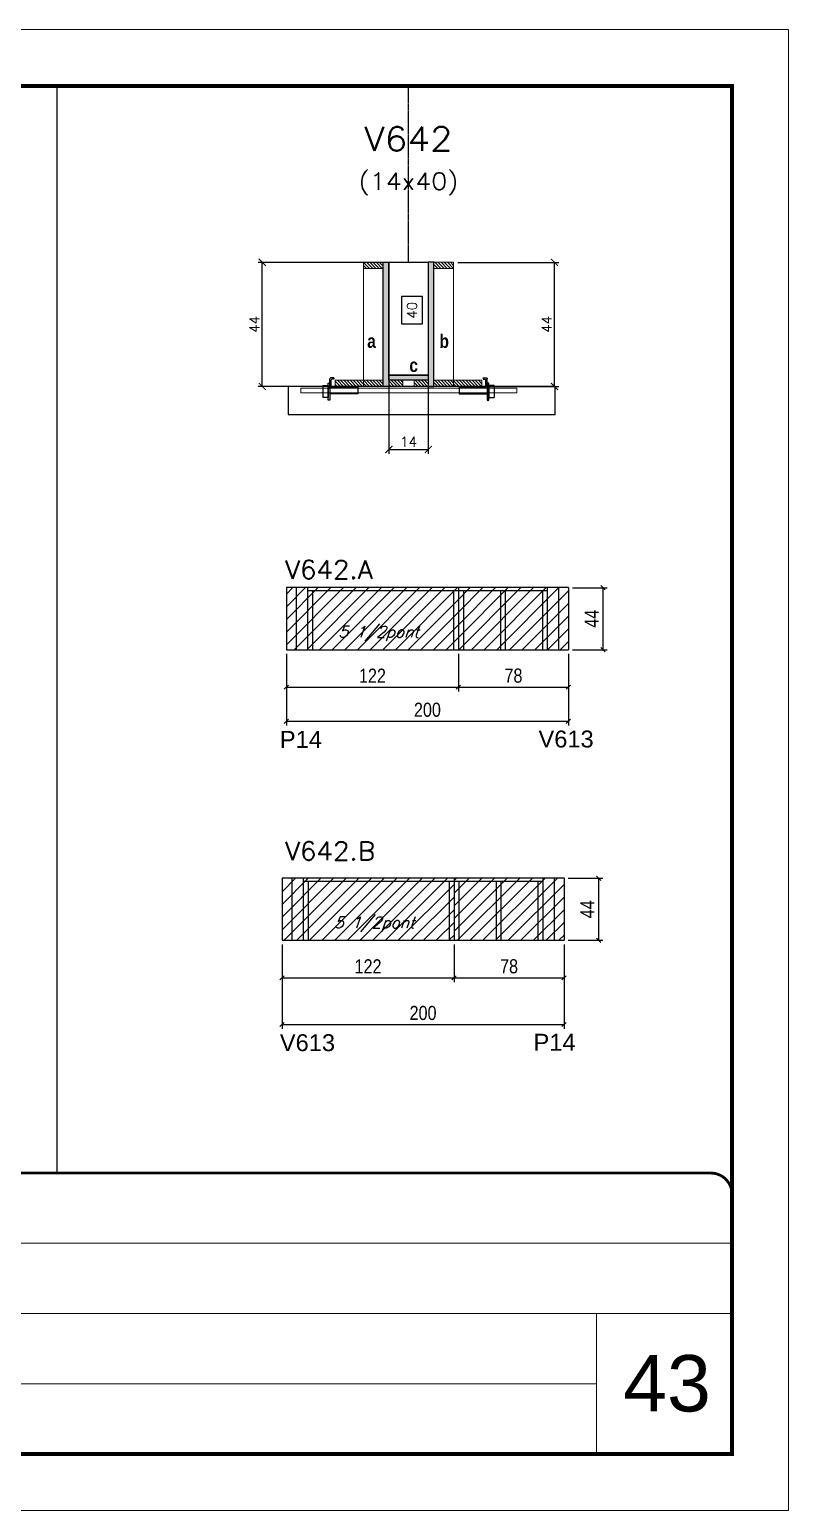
# Model space of a CAD drawing. Extents: x -20960 to -5926, y -2106 to 21915.
# Drawn here: x -8090 to -7552, y 9380 to 10430 of the extents above; entities that cross this region are included whole.
import ezdxf
from ezdxf.enums import TextEntityAlignment as Align

# ---------------------------------------------------------------- set-up
doc = ezdxf.new("R2010")
doc.units = 0
for name, pattern in [('CONTINUO', [0]), ('DASHED', [0.75, 0.5, -0.25]), ('HIDDEN', [0.375, 0.25, -0.125])]:
    doc.linetypes.add(name, pattern=pattern)
for name, color, linetype in [('5', 5, 'Continuous'), ('barrote', 251, 'Continuous'), ('COTA', 241, 'Continuous'), ('Cota Seção (2x)', 4, 'Continuous'), ('detalhes', 4, 'Continuous'), ('Painéis', 200, 'Continuous'), ('presilha', 1, 'Continuous'), ('Reaproveitamento', 251, 'Continuous'), ('SARR_2.2x7', 40, 'Continuous'), ('SARR_3.5x7', 81, 'Continuous'), ('texto', 7, 'Continuous'), ('Texto de Titulo', 7, 'Continuous'), ('Texto Qtd Sarr', 242, 'Continuous')]:
    doc.layers.add(name, color=color, linetype=linetype)
for name, color, linetype, lineweight in [('CARIMBO', 255, 'Continuous', 9), ('CONCRETO', 251, 'Continuous', 25), ('Folhas', 255, 'Continuous', 9), ('Hachura', 251, 'Continuous', 9), ('Madeira', 126, 'Continuous', 18), ('SARRAFO DE PRESSAO', 251, 'DASHED', 9), ('SCO-___-LAJ', 2, 'Continuous', 0), ('Texto Seção', 7, 'Continuous', 15)]:
    doc.layers.add(name, color=color, linetype=linetype, lineweight=lineweight)
doc.styles.add('ARIAL', font='arial.ttf')
doc.styles.add('COTA TECNICA', font='techl___.ttf', dxfattribs={"height": 10})
doc.styles.add('REGUA-120', font='ROMANS.shx', dxfattribs={"height": 15})
doc.styles.add('Romans', font='romans.shx')
doc.styles.get("Standard").update_dxf_attribs({"font": 'arial.ttf'})
doc.styles.add('TECNICA', font='techb___.ttf', dxfattribs={"height": 10})
doc.dimstyles.new('Cota Seção (2x)', dxfattribs={"dimtxt": 7, "dimasz": 5, "dimexe": 3, "dimexo": 3, "dimgap": 2, "dimtad": 3, "dimdec": 1, "dimlfac": 0.5, "dimzin": 12, "dimdsep": 46, "dimtxsty": 'Romans', "dimblk": 'ARCHTICK', "dimcen": 0, "dimclrd": 4, "dimclre": 4, "dimclrt": 1, "dimadec": 1, "dimazin": 3, "dimtfac": 1, "dimtdec": 1, "dimtmove": 0, "dimatfit": 3, "dimldrblk": 'OBLIQUE', "dimfxl": 1, "dimtolj": 1, "dimtzin": 12, "dimarcsym": 0})
doc.dimstyles.new('Cota Seção interna', dxfattribs={"dimtxt": 7, "dimasz": 6, "dimexe": 0.18, "dimexo": 2, "dimgap": -4, "dimtad": 3, "dimdec": 1, "dimlfac": 0.5, "dimzin": 12, "dimdsep": 46, "dimtxsty": 'Romans', "dimblk": 'ARCHTICK', "dimcen": 0.09, "dimse1": 1, "dimse2": 1, "dimsd1": 1, "dimsd2": 1, "dimclrd": 180, "dimclre": 5, "dimclrt": 1, "dimadec": 0, "dimazin": 3, "dimtfac": 1, "dimtdec": 1, "dimtofl": 0, "dimtmove": 0, "dimatfit": 3, "dimldrblk": 'ARCHTICK', "dimfxl": 1, "dimtolj": 1, "dimtzin": 0, "dimarcsym": 0})
doc.dimstyles.new('PAINEL', dxfattribs={"dimtxt": 10, "dimasz": 3, "dimexe": 3, "dimexo": 3, "dimgap": 3, "dimtad": 1, "dimdec": 1, "dimzin": 12, "dimdsep": 46, "dimtxsty": 'COTA TECNICA', "dimblk1": 'OBLIQUE', "dimblk2": 'OBLIQUE', "dimsah": 1, "dimcen": 0.9, "dimclrd": 4, "dimclre": 4, "dimclrt": 240, "dimadec": 1, "dimazin": 3, "dimtfac": 1, "dimtdec": 1, "dimtmove": 0, "dimatfit": 3, "dimfxl": 1, "dimtolj": 1, "dimtzin": 12, "dimarcsym": 0})
pattern_1 = [(315, (15111.2058, 1946.9961), (1.12253202, 1.12253202), [])]
pattern_2 = [(315, (15121.2058, 1946.9961), (1.12253202, 1.12253202), [])]
pattern_3 = [(45, (-145657.0137, -18313.261), (-4.49012806, 4.49012806), [])]

# ---------------------------------------------------------------- blocks, each defined once
blk = doc.blocks.new('9999999999')
at = {"color": 30, "linetype": 'CONTINUO'}
for p, q in [((98564.6, 34379.6), (99584, 34379.6)), ((98564.6, 34329.8), (99488, 34329.8)), ((99584, 34329.8), (99488, 34329.8)), ((99488, 34329.8), (99488, 34230.2)), ((98564.6, 34280), (99488, 34280))]:
    blk.add_line(p, q, dxfattribs=at)
at = {"color": 30, "linetype": 'CONTINUO', "const_width": 2}
blk.add_lwpolyline([(99584, 34230.2), (99584, 34414.4, 0.414214), (99569, 34429.4), (98229, 34429.4, 0.414214), (98214, 34414.4), (98214, 34245.2, 0.414214), (98229, 34230.2), (99584, 34230.2)], format="xyb", dxfattribs=at)
at = {"layer": 'Folhas'}
blk.add_lwpolyline([(98139, 34190.2), (99624, 34190.2), (99624, 35240.2), (98139, 35240.2)], close=True, dxfattribs=at)
at = {"layer": 'Folhas', "color": 30, "const_width": 3}
blk.add_lwpolyline([(98214, 34230.2), (99584, 34230.2), (99584, 35200.2), (98214, 35200.2)], close=True, dxfattribs=at)
blk = doc.blocks.new('_ArchTick')
at = {"color": 0, "linetype": 'ByBlock', "const_width": 0.15}
blk.add_lwpolyline([(-0.5, -0.5), (0.5, 0.5)], dxfattribs=at)
blk = doc.blocks.new('*D1487')
at = {"layer": 'COTA', "color": 4, "lineweight": -2, "transparency": 16777216}
for p, q in [((-7838.4, 10264.6), (-7928.1, 10264.6)), ((-7925.1, 10176.6), (-7925.1, 10264.6)), ((-7876.4, 10176.6), (-7928.1, 10176.6))]:
    blk.add_line(p, q, dxfattribs=at)
at = {"layer": 'Defpoints', "color": 0, "transparency": 16777216}
for p in [(-7925.1, 10264.6), (-7835.4, 10264.6), (-7873.4, 10176.6)]:
    blk.add_point(p, dxfattribs=at)
at = {"layer": 'COTA', "color": 4, "lineweight": -2, "transparency": 16777216, "xscale": 5, "yscale": 5, "zscale": 5}
for p, rotation in [((-7925.1, 10264.6), 90), ((-7925.1, 10176.6), 270)]:
    blk.add_blockref('_ArchTick', p, dxfattribs=dict(at, rotation=rotation))
at = {"layer": 'COTA', "color": 1, "transparency": 16777216, "insert": (-7930.6, 10220.6), "char_height": 7, "attachment_point": 5, "rotation": 90, "style": 'Romans'}
blk.add_mtext('\\A1;44', dxfattribs=at)
blk = doc.blocks.new('_Oblique')
at = {"color": 0, "linetype": 'ByBlock', "lineweight": -2}
blk.add_line((-0.5, -0.5), (0.5, 0.5), dxfattribs=at)
blk = doc.blocks.new('*D1488')
at = {"layer": 'COTA', "color": 4, "lineweight": -2, "transparency": 16777216}
for p, q in [((-7786.4, 10264.6), (-7714.9, 10264.6)), ((-7717.9, 10176.6), (-7717.9, 10264.6)), ((-7766.4, 10176.6), (-7714.9, 10176.6))]:
    blk.add_line(p, q, dxfattribs=at)
at = {"layer": 'Defpoints', "color": 0, "transparency": 16777216}
for p in [(-7789.4, 10264.6), (-7717.9, 10264.6), (-7769.4, 10176.6)]:
    blk.add_point(p, dxfattribs=at)
at = {"layer": 'COTA', "color": 4, "lineweight": -2, "transparency": 16777216, "xscale": 5, "yscale": 5, "zscale": 5}
for p, rotation in [((-7717.9, 10264.6), 90), ((-7717.9, 10176.6), 270)]:
    blk.add_blockref('_ArchTick', p, dxfattribs=dict(at, rotation=rotation))
at = {"layer": 'COTA', "color": 1, "transparency": 16777216, "insert": (-7723.4, 10220.6), "char_height": 7, "attachment_point": 5, "rotation": 90, "style": 'Romans'}
blk.add_mtext('\\A1;44', dxfattribs=at)
blk = doc.blocks.new('*D1489')
at = {"layer": 'Cota Seção (2x)', "color": 180, "lineweight": -2, "transparency": 16777216}
for p, q in [((-7811.4, 10240.3), (-7826.4, 10240.3)), ((-7826.4, 10240.3), (-7826.4, 10221)), ((-7811.4, 10221), (-7811.4, 10240.3)), ((-7826.4, 10221), (-7811.4, 10221))]:
    blk.add_line(p, q, dxfattribs=at)
at = {"layer": 'Defpoints', "color": 0, "transparency": 16777216}
for p in [(-7807.4, 10264.6), (-7807.4, 10264.6), (-7807.4, 10184.6)]:
    blk.add_point(p, dxfattribs=at)
at = {"layer": 'Cota Seção (2x)', "color": 1, "transparency": 16777216, "insert": (-7818.9, 10230.6), "char_height": 7, "attachment_point": 5, "rotation": 90, "style": 'Romans'}
blk.add_mtext('\\A1;40', dxfattribs=at)
blk = doc.blocks.new('titulo1')
at = {"layer": 'Defpoints', "color": 252, "linetype": 'HIDDEN', "ltscale": 2}
blk.add_line((0, 0), (0, 125), dxfattribs=at)
at = {"layer": 'Defpoints', "style": 'Romans', "oblique": 15}
blk.add_attdef('FOLHA', text='', height=10, dxfattribs=at).set_placement((0, 15.6), align=Align.MIDDLE_CENTER)
at = {"layer": 'Texto Qtd Sarr', "color": 3, "style": 'Romans', "oblique": 15}
for tag, height, p in [('TITULO', 17, (0, 71.4)), ('SEÇÃO', 12, (0, 41.5))]:
    blk.add_attdef(tag, text='', height=height, dxfattribs=at).set_placement(p, align=Align.MIDDLE_CENTER)
blk = doc.blocks.new('PRESILHA METÁLICA 1')
at = {"layer": 'presilha'}
for p, q in [((7.5, 10.6), (7.5, 19.9)), ((12, 21), (8.6, 21)), ((9, 11.6), (9, 18.9)), ((12, 19.5), (9.6, 19.5)), ((12, 21), (12, 19.5)), ((0, 13), (6, 13)), ((0, 13), (0, 0)), ((6, 0), (0, 0)), ((6, 15.5), (7.5, 15.5)), ((6, -2.5), (6, 15.5)), ((6, 13), (6, 0)), ((7.5, 15.5), (7.5, -2.5)), ((37.5, 4.1), (7.5, 4.1)), ((37.5, 11), (9.6, 11)), ((37.5, 11), (37.5, 4.1)), ((7.5, -2.5), (6, -2.5))]:
    blk.add_line(p, q, dxfattribs=at)
for centre, radius, start, end in [((8.6, 19.9), 1.14, 90, 180), ((9.6, 18.9), 0.57, 90, 180), ((9.6, 11.6), 0.57, 180, 270)]:
    blk.add_arc(centre, radius, start, end, dxfattribs=at)
blk = doc.blocks.new('*D1490')
at = {"layer": 'COTA', "color": 4, "lineweight": -2, "transparency": 16777216}
for p, q in [((-7835.4, 10178), (-7835.4, 10128.9)), ((-7807.4, 10178), (-7807.4, 10128.9)), ((-7835.4, 10131.9), (-7807.4, 10131.9))]:
    blk.add_line(p, q, dxfattribs=at)
at = {"layer": 'Defpoints', "color": 0, "transparency": 16777216}
for p in [(-7835.4, 10181), (-7807.4, 10181), (-7807.4, 10131.9)]:
    blk.add_point(p, dxfattribs=at)
at = {"layer": 'COTA', "color": 4, "lineweight": -2, "transparency": 16777216, "xscale": 5, "yscale": 5, "zscale": 5, "rotation": 180}
blk.add_blockref('_ArchTick', (-7835.4, 10131.9), dxfattribs=at)
at = {"layer": 'COTA', "color": 4, "lineweight": -2, "transparency": 16777216, "xscale": 5, "yscale": 5, "zscale": 5}
blk.add_blockref('_ArchTick', (-7807.4, 10131.9), dxfattribs=at)
at = {"layer": 'COTA', "color": 1, "transparency": 16777216, "insert": (-7821.4, 10137.4), "char_height": 7, "attachment_point": 5, "style": 'Romans'}
blk.add_mtext('\\A1;14', dxfattribs=at)
blk = doc.blocks.new('*D1491')
at = {"layer": 'COTA', "color": 4, "linetype": 'ByBlock', "lineweight": -2, "transparency": 16777216}
for p, q in [((-7911.1, 9780.9), (-7911.1, 9721.2)), ((-7711.1, 9780.9), (-7711.1, 9721.2)), ((-7911.1, 9724.2), (-7711.1, 9724.2))]:
    blk.add_line(p, q, dxfattribs=at)
at = {"layer": 'Defpoints', "color": 0, "linetype": 'ByBlock', "transparency": 16777216}
for p in [(-7911.1, 9783.9), (-7711.1, 9783.9), (-7711.1, 9724.2)]:
    blk.add_point(p, dxfattribs=at)
at = {"layer": 'COTA', "color": 4, "linetype": 'ByBlock', "lineweight": -2, "transparency": 16777216, "xscale": 3, "yscale": 3, "zscale": 3, "rotation": 180}
blk.add_blockref('_Oblique', (-7911.1, 9724.2), dxfattribs=at)
at = {"layer": 'COTA', "color": 4, "linetype": 'ByBlock', "lineweight": -2, "transparency": 16777216, "xscale": 3, "yscale": 3, "zscale": 3}
blk.add_blockref('_Oblique', (-7711.1, 9724.2), dxfattribs=at)
at = {"layer": 'COTA', "color": 240, "linetype": 'ByBlock', "transparency": 16777216, "insert": (-7811.1, 9732.3), "char_height": 10, "attachment_point": 5, "style": 'COTA TECNICA'}
blk.add_mtext('\\A1;200', dxfattribs=at)
blk = doc.blocks.new('*D1492')
at = {"layer": 'COTA', "color": 4, "linetype": 'ByBlock', "lineweight": -2, "transparency": 16777216}
for p, q in [((-7708.1, 9827.9), (-7683.6, 9827.9)), ((-7686.6, 9827.9), (-7686.6, 9783.9)), ((-7708.1, 9783.9), (-7683.6, 9783.9))]:
    blk.add_line(p, q, dxfattribs=at)
at = {"layer": 'Defpoints', "color": 0, "linetype": 'ByBlock', "transparency": 16777216}
for p in [(-7711.1, 9827.9), (-7711.1, 9783.9), (-7686.6, 9783.9)]:
    blk.add_point(p, dxfattribs=at)
at = {"layer": 'COTA', "color": 4, "linetype": 'ByBlock', "lineweight": -2, "transparency": 16777216, "xscale": 3, "yscale": 3, "zscale": 3}
for p, rotation in [((-7686.6, 9827.9), 90), ((-7686.6, 9783.9), 270)]:
    blk.add_blockref('_Oblique', p, dxfattribs=dict(at, rotation=rotation))
at = {"layer": 'COTA', "color": 240, "linetype": 'ByBlock', "transparency": 16777216, "insert": (-7694.6, 9805.9), "char_height": 10, "attachment_point": 5, "rotation": 90, "style": 'COTA TECNICA'}
blk.add_mtext('\\A1;44', dxfattribs=at)
blk = doc.blocks.new('*D1505')
at = {"layer": 'COTA', "color": 4, "linetype": 'ByBlock', "lineweight": -2, "transparency": 16777216}
for p, q in [((-7911.1, 9780.9), (-7911.1, 9754.3)), ((-7789.1, 9780.9), (-7789.1, 9754.3)), ((-7911.1, 9757.3), (-7789.1, 9757.3))]:
    blk.add_line(p, q, dxfattribs=at)
at = {"layer": 'Defpoints', "color": 0, "linetype": 'ByBlock', "transparency": 16777216}
for p in [(-7911.1, 9783.9), (-7789.1, 9783.9), (-7789.1, 9757.3)]:
    blk.add_point(p, dxfattribs=at)
at = {"layer": 'COTA', "color": 4, "linetype": 'ByBlock', "lineweight": -2, "transparency": 16777216, "xscale": 3, "yscale": 3, "zscale": 3, "rotation": 180}
blk.add_blockref('_Oblique', (-7911.1, 9757.3), dxfattribs=at)
at = {"layer": 'COTA', "color": 4, "linetype": 'ByBlock', "lineweight": -2, "transparency": 16777216, "xscale": 3, "yscale": 3, "zscale": 3}
blk.add_blockref('_Oblique', (-7789.1, 9757.3), dxfattribs=at)
at = {"layer": 'COTA', "color": 240, "linetype": 'ByBlock', "transparency": 16777216, "insert": (-7850.1, 9765.4), "char_height": 10, "attachment_point": 5, "style": 'COTA TECNICA'}
blk.add_mtext('\\A1;122', dxfattribs=at)
blk = doc.blocks.new('*D1506')
at = {"layer": 'COTA', "color": 4, "linetype": 'ByBlock', "lineweight": -2, "transparency": 16777216}
for p, q in [((-7789.1, 9780.9), (-7789.1, 9754.3)), ((-7711.1, 9780.9), (-7711.1, 9754.3)), ((-7789.1, 9757.3), (-7711.1, 9757.3))]:
    blk.add_line(p, q, dxfattribs=at)
at = {"layer": 'Defpoints', "color": 0, "linetype": 'ByBlock', "transparency": 16777216}
for p in [(-7789.1, 9783.9), (-7711.1, 9783.9), (-7711.1, 9757.3)]:
    blk.add_point(p, dxfattribs=at)
at = {"layer": 'COTA', "color": 4, "linetype": 'ByBlock', "lineweight": -2, "transparency": 16777216, "xscale": 3, "yscale": 3, "zscale": 3, "rotation": 180}
blk.add_blockref('_Oblique', (-7789.1, 9757.3), dxfattribs=at)
at = {"layer": 'COTA', "color": 4, "linetype": 'ByBlock', "lineweight": -2, "transparency": 16777216, "xscale": 3, "yscale": 3, "zscale": 3}
blk.add_blockref('_Oblique', (-7711.1, 9757.3), dxfattribs=at)
at = {"layer": 'COTA', "color": 240, "linetype": 'ByBlock', "transparency": 16777216, "insert": (-7750.1, 9765.4), "char_height": 10, "attachment_point": 5, "style": 'COTA TECNICA'}
blk.add_mtext('\\A1;78', dxfattribs=at)
blk = doc.blocks.new('*D1479')
at = {"layer": 'COTA', "color": 4, "linetype": 'ByBlock', "lineweight": -2, "transparency": 16777216}
for p, q in [((-7908, 9986.9), (-7908, 9936.2)), ((-7708, 9986.9), (-7708, 9936.2)), ((-7908, 9939.2), (-7708, 9939.2))]:
    blk.add_line(p, q, dxfattribs=at)
at = {"layer": 'Defpoints', "color": 0, "linetype": 'ByBlock', "transparency": 16777216}
for p in [(-7908, 9989.9), (-7708, 9989.9), (-7708, 9939.2)]:
    blk.add_point(p, dxfattribs=at)
at = {"layer": 'COTA', "color": 4, "linetype": 'ByBlock', "lineweight": -2, "transparency": 16777216, "xscale": 3, "yscale": 3, "zscale": 3, "rotation": 180}
blk.add_blockref('_Oblique', (-7908, 9939.2), dxfattribs=at)
at = {"layer": 'COTA', "color": 4, "linetype": 'ByBlock', "lineweight": -2, "transparency": 16777216, "xscale": 3, "yscale": 3, "zscale": 3}
blk.add_blockref('_Oblique', (-7708, 9939.2), dxfattribs=at)
at = {"layer": 'COTA', "color": 240, "linetype": 'ByBlock', "transparency": 16777216, "insert": (-7808, 9947.3), "char_height": 10, "attachment_point": 5, "style": 'COTA TECNICA'}
blk.add_mtext('\\A1;200', dxfattribs=at)
blk = doc.blocks.new('*D1480')
at = {"layer": 'COTA', "color": 4, "linetype": 'ByBlock', "lineweight": -2, "transparency": 16777216}
for p, q in [((-7705, 10033.9), (-7680.5, 10033.9)), ((-7683.5, 10033.9), (-7683.5, 9989.9)), ((-7705, 9989.9), (-7680.5, 9989.9))]:
    blk.add_line(p, q, dxfattribs=at)
at = {"layer": 'Defpoints', "color": 0, "linetype": 'ByBlock', "transparency": 16777216}
for p in [(-7708, 10033.9), (-7708, 9989.9), (-7683.5, 9989.9)]:
    blk.add_point(p, dxfattribs=at)
at = {"layer": 'COTA', "color": 4, "linetype": 'ByBlock', "lineweight": -2, "transparency": 16777216, "xscale": 3, "yscale": 3, "zscale": 3}
for p, rotation in [((-7683.5, 10033.9), 90), ((-7683.5, 9989.9), 270)]:
    blk.add_blockref('_Oblique', p, dxfattribs=dict(at, rotation=rotation))
at = {"layer": 'COTA', "color": 240, "linetype": 'ByBlock', "transparency": 16777216, "insert": (-7691.5, 10011.9), "char_height": 10, "attachment_point": 5, "rotation": 90, "style": 'COTA TECNICA'}
blk.add_mtext('\\A1;44', dxfattribs=at)
blk = doc.blocks.new('*D1481')
at = {"layer": 'COTA', "color": 4, "linetype": 'ByBlock', "lineweight": -2, "transparency": 16777216}
for p, q in [((-7908, 9986.9), (-7908, 9960.4)), ((-7786, 9986.9), (-7786, 9960.4)), ((-7908, 9963.4), (-7786, 9963.4))]:
    blk.add_line(p, q, dxfattribs=at)
at = {"layer": 'Defpoints', "color": 0, "linetype": 'ByBlock', "transparency": 16777216}
for p in [(-7908, 9989.9), (-7786, 9989.9), (-7786, 9963.4)]:
    blk.add_point(p, dxfattribs=at)
at = {"layer": 'COTA', "color": 4, "linetype": 'ByBlock', "lineweight": -2, "transparency": 16777216, "xscale": 3, "yscale": 3, "zscale": 3, "rotation": 180}
blk.add_blockref('_Oblique', (-7908, 9963.4), dxfattribs=at)
at = {"layer": 'COTA', "color": 4, "linetype": 'ByBlock', "lineweight": -2, "transparency": 16777216, "xscale": 3, "yscale": 3, "zscale": 3}
blk.add_blockref('_Oblique', (-7786, 9963.4), dxfattribs=at)
at = {"layer": 'COTA', "color": 240, "linetype": 'ByBlock', "transparency": 16777216, "insert": (-7847, 9971.5), "char_height": 10, "attachment_point": 5, "style": 'COTA TECNICA'}
blk.add_mtext('\\A1;122', dxfattribs=at)
blk = doc.blocks.new('*D1482')
at = {"layer": 'COTA', "color": 4, "linetype": 'ByBlock', "lineweight": -2, "transparency": 16777216}
for p, q in [((-7786, 9986.9), (-7786, 9960.4)), ((-7708, 9986.9), (-7708, 9960.4)), ((-7786, 9963.4), (-7708, 9963.4))]:
    blk.add_line(p, q, dxfattribs=at)
at = {"layer": 'Defpoints', "color": 0, "linetype": 'ByBlock', "transparency": 16777216}
for p in [(-7786, 9989.9), (-7708, 9989.9), (-7708, 9963.4)]:
    blk.add_point(p, dxfattribs=at)
at = {"layer": 'COTA', "color": 4, "linetype": 'ByBlock', "lineweight": -2, "transparency": 16777216, "xscale": 3, "yscale": 3, "zscale": 3, "rotation": 180}
blk.add_blockref('_Oblique', (-7786, 9963.4), dxfattribs=at)
at = {"layer": 'COTA', "color": 4, "linetype": 'ByBlock', "lineweight": -2, "transparency": 16777216, "xscale": 3, "yscale": 3, "zscale": 3}
blk.add_blockref('_Oblique', (-7708, 9963.4), dxfattribs=at)
at = {"layer": 'COTA', "color": 240, "linetype": 'ByBlock', "transparency": 16777216, "insert": (-7747, 9971.5), "char_height": 10, "attachment_point": 5, "style": 'COTA TECNICA'}
blk.add_mtext('\\A1;78', dxfattribs=at)

msp = doc.modelspace()

# ---------------------------------------------------------------- hatches: boundary and pattern name
at = {"layer": 'Hachura'}
h = msp.add_hatch(dxfattribs=at)
h.set_pattern_fill('ANSI31', color=256, scale=0.5, angle=270, style=0)
h.set_pattern_definition([(315, (15121.2058, 1956.9961), (1.12253202, 1.12253202), [])])
h.paths.add_polyline_path([(-7839.41, 10260.24), (-7839.41, 10264.64), (-7853.41, 10264.64), (-7853.41, 10260.24)])
h = msp.add_hatch(color=256, dxfattribs=at)
h.dxf.hatch_style = 1
h.paths.add_polyline_path([(-7839.41, 10264.64), (-7835.41, 10264.64), (-7835.41, 10176.64), (-7839.41, 10176.64)])
h = msp.add_hatch(color=256, dxfattribs=at)
h.dxf.hatch_style = 1
h.paths.add_polyline_path([(-7803.42, 10264.64), (-7807.42, 10264.64), (-7807.41, 10176.64), (-7803.41, 10176.64)])
h = msp.add_hatch(dxfattribs=at)
h.set_pattern_fill('ANSI31', color=256, scale=0.5, angle=270, style=0)
h.set_pattern_definition([(315, (15111.2154, 1956.9961), (1.12253202, 1.12253202), [])])
h.paths.add_polyline_path([(-7803.42, 10260.24), (-7803.42, 10264.64), (-7789.42, 10264.64), (-7789.42, 10260.24)])
h = msp.add_hatch(dxfattribs=at)
h.set_pattern_fill('ANSI31', color=256, scale=0.5, angle=270, style=0)
h.set_pattern_definition(pattern_2)
h.paths.add_polyline_path([(-7873.41, 10176.64), (-7873.41, 10181.04), (-7853.41, 10181.04), (-7853.41, 10176.64)])
h = msp.add_hatch(dxfattribs=at)
h.set_pattern_fill('ANSI31', color=256, scale=0.5, angle=270, style=0)
h.set_pattern_definition([(315, (15121.2058, 1873.3961), (1.12253202, 1.12253202), [])])
h.paths.add_polyline_path([(-7839.41, 10176.64), (-7839.41, 10181.04), (-7853.41, 10181.04), (-7853.41, 10176.64)])
h = msp.add_hatch(color=256, dxfattribs=at)
h.dxf.hatch_style = 1
h.paths.add_polyline_path([(-7835.41, 10181.04), (-7835.41, 10184.64), (-7807.41, 10184.64), (-7807.41, 10181.04)])
h = msp.add_hatch(dxfattribs=at)
h.set_pattern_fill('ANSI31', color=256, scale=0.5, angle=270, style=0)
h.set_pattern_definition(pattern_2)
h.paths.add_polyline_path([(-7835.41, 10176.64), (-7835.41, 10181.04), (-7825.41, 10181.04), (-7825.41, 10176.64)])
h = msp.add_hatch(dxfattribs=at)
h.set_pattern_fill('ANSI31', color=256, scale=0.5, angle=270, style=0)
h.set_pattern_definition(pattern_1)
h.paths.add_polyline_path([(-7807.41, 10176.64), (-7807.41, 10181.04), (-7817.41, 10181.04), (-7817.41, 10176.64)])
h = msp.add_hatch(dxfattribs=at)
h.set_pattern_fill('ANSI31', color=256, scale=0.5, angle=270, style=0)
h.set_pattern_definition([(315, (15111.2058, 1873.3961), (1.12253202, 1.12253202), [])])
h.paths.add_polyline_path([(-7803.41, 10176.64), (-7803.41, 10181.04), (-7789.41, 10181.04), (-7789.41, 10176.64)])
h = msp.add_hatch(dxfattribs=at)
h.set_pattern_fill('ANSI31', color=256, scale=0.5, angle=270, style=0)
h.set_pattern_definition(pattern_1)
h.paths.add_polyline_path([(-7769.41, 10176.64), (-7769.41, 10181.04), (-7789.41, 10181.04), (-7789.41, 10176.64)])
at = {"layer": 'Reaproveitamento', "linetype": 'ByBlock'}
h = msp.add_hatch(dxfattribs=at)
h.set_pattern_fill('ANSI31', color=256, scale=2)
h.set_pattern_definition(pattern_3)
h.paths.add_polyline_path([(-7908, 10033.94), (-7908, 9989.94), (-7786, 9989.94), (-7786, 10033.94)])
h = msp.add_hatch(dxfattribs=at)
h.set_pattern_fill('ANSI31', color=256, scale=2)
h.set_pattern_definition(pattern_3)
h.paths.add_polyline_path([(-7786, 10033.94), (-7786, 9989.94), (-7708, 9989.94), (-7708, 10033.94)])
h = msp.add_hatch(dxfattribs=at)
h.set_pattern_fill('ANSI31', color=256, scale=2)
h.set_pattern_definition([(45, (-146167.549, -18313.261), (-4.49012806, 4.49012806), [])])
h.paths.add_polyline_path([(-7911.11, 9827.87), (-7911.11, 9783.87), (-7789.11, 9783.87), (-7789.11, 9827.87)])
h.paths.add_polyline_path([(-7882.09, 9787.28), (-7814.47, 9787.28), (-7808.97, 9803.25), (-7876.59, 9803.25)], flags=24)
h = msp.add_hatch(dxfattribs=at)
h.set_pattern_fill('ANSI31', color=256, scale=2)
h.set_pattern_definition([(45, (-147752.549, -16016.1105), (-4.49012806, 4.49012806), [])])
h.paths.add_polyline_path([(-7711.11, 9783.87), (-7711.11, 9827.87), (-7789.11, 9827.87), (-7789.11, 9783.87)])

# ---------------------------------------------------------------- linework, layer by layer
at = {"layer": 'barrote'}
msp.add_lwpolyline([(-7906.87, 10156.64), (-7717.29, 10156.64), (-7717.29, 10176.64), (-7906.87, 10176.64)], close=True, dxfattribs=at)
at = {"layer": 'CONCRETO'}
msp.add_lwpolyline([(-7835.41, 10264.64), (-7807.41, 10264.64), (-7807.41, 10184.64), (-7835.41, 10184.64), (-7835.41, 10264.64)], close=True, dxfattribs=at)
at = {"layer": 'COTA', "linetype": 'ByBlock'}
msp.add_line((-8070.85, 10389.64), (-8070.85, 9618.88), dxfattribs=at)
at = {"layer": 'Madeira'}
for points in [[(-7839.41, 10260.24), (-7839.41, 10264.64), (-7853.41, 10264.64), (-7853.41, 10260.24)], [(-7839.41, 10264.64), (-7853.41, 10264.64), (-7853.41, 10176.64), (-7839.41, 10176.64)], [(-7803.42, 10260.24), (-7803.42, 10264.64), (-7789.42, 10264.64), (-7789.42, 10260.24)], [(-7803.42, 10264.64), (-7789.42, 10264.64), (-7789.41, 10176.64), (-7803.41, 10176.64)], [(-7873.41, 10176.64), (-7873.41, 10181.04), (-7853.41, 10181.04), (-7853.41, 10176.64)], [(-7839.41, 10176.64), (-7839.41, 10181.04), (-7853.41, 10181.04), (-7853.41, 10176.64)], [(-7835.41, 10176.64), (-7835.41, 10181.04), (-7825.41, 10181.04), (-7825.41, 10176.64)], [(-7807.41, 10176.64), (-7807.41, 10181.04), (-7817.41, 10181.04), (-7817.41, 10176.64)], [(-7803.41, 10176.64), (-7803.41, 10181.04), (-7789.41, 10181.04), (-7789.41, 10176.64)], [(-7769.41, 10176.64), (-7769.41, 10181.04), (-7789.41, 10181.04), (-7789.41, 10176.64)]]:
    msp.add_lwpolyline(points, close=True, dxfattribs=at)
at = {"layer": 'Painéis', "linetype": 'ByBlock'}
for p, q in [((-7908, 10033.94), (-7908, 9989.94)), ((-7708, 10033.94), (-7908, 10033.94)), ((-7786, 10033.94), (-7786, 9989.94)), ((-7708, 10033.94), (-7708, 9989.94)), ((-7908, 9989.94), (-7708, 9989.94)), ((-7911.11, 9827.87), (-7911.11, 9783.87)), ((-7711.11, 9827.87), (-7911.11, 9827.87)), ((-7789.11, 9827.87), (-7789.11, 9783.87)), ((-7711.11, 9827.87), (-7711.11, 9783.87)), ((-7911.11, 9783.87), (-7711.11, 9783.87))]:
    msp.add_line(p, q, dxfattribs=at)
at = {"layer": 'Painéis'}
for points in [[(-7839.41, 10264.64), (-7835.41, 10264.64), (-7835.41, 10176.64), (-7839.41, 10176.64)], [(-7803.42, 10264.64), (-7807.42, 10264.64), (-7807.41, 10176.64), (-7803.41, 10176.64)], [(-7835.41, 10181.04), (-7835.41, 10184.64), (-7807.41, 10184.64), (-7807.41, 10181.04)]]:
    msp.add_lwpolyline(points, close=True, dxfattribs=at)
at = {"layer": 'SARR_2.2x7', "linetype": 'Continuous'}
for p, q in [((-7901, 10033.94), (-7901, 9989.94)), ((-7723, 10031.74), (-7893, 10031.74)), ((-7715, 10033.94), (-7715, 9989.94)), ((-7904.11, 9827.87), (-7904.11, 9783.87)), ((-7726.11, 9825.67), (-7896.11, 9825.67)), ((-7718.11, 9827.87), (-7718.11, 9783.87))]:
    msp.add_line(p, q, dxfattribs=at)
at = {"layer": 'SARR_3.5x7'}
for p, q in [((-7893, 10033.94), (-7893, 9989.94)), ((-7889.5, 10031.74), (-7889.5, 9989.94)), ((-7789.5, 10031.74), (-7789.5, 9989.94)), ((-7782.5, 10031.74), (-7782.5, 9989.94)), ((-7756.25, 10031.74), (-7756.25, 9989.94)), ((-7752.75, 10031.74), (-7752.75, 9989.94)), ((-7726.5, 10031.74), (-7726.5, 9989.94)), ((-7723, 10033.94), (-7723, 9989.94)), ((-7896.11, 9827.87), (-7896.11, 9783.87)), ((-7892.61, 9825.67), (-7892.61, 9783.87)), ((-7792.61, 9825.67), (-7792.61, 9783.87)), ((-7785.61, 9825.67), (-7785.61, 9783.87)), ((-7759.36, 9825.67), (-7759.36, 9783.87)), ((-7755.86, 9825.67), (-7755.86, 9783.87)), ((-7729.61, 9825.67), (-7729.61, 9783.87)), ((-7726.11, 9827.87), (-7726.11, 9783.87))]:
    msp.add_line(p, q, dxfattribs=at)
at = {"layer": 'SCO-___-LAJ', "color": 1}
msp.add_lwpolyline([(-7897.87, 10175.31), (-7744.6, 10175.31), (-7744.6, 10172.11), (-7897.87, 10172.11)], close=True, dxfattribs=at)

# ---------------------------------------------------------------- block references
at = {"layer": 'presilha', "yscale": 0.6666666666666666, "zscale": 0.6666666666666666}
for p, xscale in [((-7882.28, 10168.67), 0.6666666666666666), ((-7760.55, 10168.67), -0.6666666666666666)]:
    msp.add_blockref('PRESILHA METÁLICA 1', p, dxfattribs=dict(at, xscale=xscale))
at = {"layer": 'SARRAFO DE PRESSAO', "color": 6, "linetype": 'ByBlock'}
msp.add_blockref('9999999999', (-107175.98, -24810.57), dxfattribs=at)
at = {"layer": 'Texto Seção'}
ref = msp.add_blockref('titulo1', (-7821.41, 10264.64), dxfattribs=at)
ref.add_attrib('TITULO', 'V642', dxfattribs={"layer": 'Texto de Titulo', "color": 7, "height": 17, "style": 'Romans', "width": 1.1}).set_placement((-7821.41, 10352.14), align=Align.MIDDLE_CENTER)
ref.add_attrib('SEÇÃO', '(14x40)', dxfattribs={"layer": 'Texto de Titulo', "color": 7, "height": 12, "style": 'Romans', "width": 1.1}).set_placement((-7821.41, 10322.14), align=Align.MIDDLE_CENTER)

# ---------------------------------------------------------------- texts
at = {"layer": '5', "linetype": 'Continuous'}
for s, p in [('P14', (-7912.66, 9920.31)), ('V613', (-7729.23, 9920.61)), ('V613', (-7912.66, 9705.28)), ('P14', (-7732.73, 9705.57))]:
    msp.add_text(s, height=12, rotation=0.00004, dxfattribs=at).set_placement(p)
at = {"layer": 'CARIMBO', "style": 'ARIAL'}
msp.add_text('43', height=40, dxfattribs=at).set_placement((-7669.14, 9449.78))
at = {"layer": 'detalhes', "style": 'TECNICA'}
for s, p in [('a', (-7850.72, 10203.98)), ('b', (-7799.48, 10203.96)), ('c', (-7820.81, 10186.88))]:
    msp.add_text(s, height=9.6, dxfattribs=at).set_placement(p)
at = {"layer": 'texto', "color": 2, "char_height": 8, "attachment_point": 5, "style": 'Romans'}
for insert in [(-7842.62, 10001.33), (-7845.72, 9795.27)]:
    msp.add_mtext('{\\Q19;\\C256;5 1/2pont}', dxfattribs=dict(at, insert=insert))
at = {"layer": 'Texto Seção', "style": 'REGUA-120', "width": 1.05}
for s, p in [('V642.A', (-7908.89, 10040.31)), ('V642.B', (-7908.89, 9840.71))]:
    msp.add_text(s, height=13, dxfattribs=at).set_placement(p)

# ---------------------------------------------------------------- dimensions: what is measured, and where the dimension line sits
at = {"layer": 'COTA'}
for base, p1, p2, picture, middle in [((-7925.06, 10264.64), (-7873.41, 10176.64), (-7835.41, 10264.64), '*D1487', (-7930.56, 10220.64)), ((-7717.94, 10264.64), (-7769.41, 10176.64), (-7789.42, 10264.64), '*D1488', (-7723.44, 10220.64))]:
    dim = msp.add_linear_dim(base=base, p1=p1, p2=p2, angle=90, dimstyle='Cota Seção (2x)', dxfattribs=at)
    dim.commit()
    dim.dimension.update_dxf_attribs({"geometry": picture, "text_midpoint": middle})
dim = msp.add_linear_dim(base=(-7807.41, 10131.91), p1=(-7835.41, 10181.04), p2=(-7807.41, 10181.04), dimstyle='Cota Seção (2x)', dxfattribs=at)
dim.commit()
dim.dimension.update_dxf_attribs({"geometry": '*D1490', "text_midpoint": (-7821.41, 10137.41)})
at = {"layer": 'COTA', "linetype": 'ByBlock'}
for base, p1, p2, picture, middle in [((-7683.47, 9989.94), (-7708, 10033.94), (-7708, 9989.94), '*D1480', (-7691.54, 10011.94)), ((-7686.58, 9783.87), (-7711.11, 9827.87), (-7711.11, 9783.87), '*D1492', (-7694.65, 9805.87))]:
    dim = msp.add_linear_dim(base=base, p1=p1, p2=p2, angle=90, dimstyle='PAINEL', dxfattribs=at)
    dim.commit()
    dim.dimension.update_dxf_attribs({"geometry": picture, "text_midpoint": middle})
for p1, p2, distance, picture, middle in [((-7908, 9989.94), (-7708, 9989.94), -50.7, '*D1479', (-7808, 9947.35)), ((-7911.11, 9783.87), (-7711.11, 9783.87), -59.67, '*D1491', (-7811.11, 9732.31))]:
    dim = msp.add_aligned_dim(p1=p1, p2=p2, distance=distance, dimstyle='PAINEL', dxfattribs=at)
    dim.commit()
    dim.dimension.update_dxf_attribs({"geometry": picture, "text_midpoint": middle})
for base, p1, p2, picture, middle in [((-7786, 9963.42), (-7908, 9989.94), (-7786, 9989.94), '*D1481', (-7847, 9971.47)), ((-7789.11, 9757.35), (-7911.11, 9783.87), (-7789.11, 9783.87), '*D1505', (-7850.11, 9765.41))]:
    dim = msp.add_linear_dim(base=base, p1=p1, p2=p2, dimstyle='PAINEL', dxfattribs=at)
    dim.commit()
    dim.dimension.update_dxf_attribs({"geometry": picture, "text_midpoint": middle})
for base, p1, p2, picture, middle in [((-7708, 9963.42), (-7786, 9989.94), (-7708, 9989.94), '*D1482', (-7747, 9971.51)), ((-7711.11, 9757.35), (-7789.11, 9783.87), (-7711.11, 9783.87), '*D1506', (-7750.11, 9765.44))]:
    dim = msp.add_linear_dim(base=base, p1=p1, p2=p2, dimstyle='PAINEL', override={"dimtmove": 1}, dxfattribs=at)
    dim.commit()
    dim.dimension.update_dxf_attribs({"geometry": picture, "text_midpoint": middle})
at = {"layer": 'Cota Seção (2x)'}
dim = msp.add_linear_dim(base=(-7807.42, 10264.64), p1=(-7807.41, 10184.64), p2=(-7807.42, 10264.64), angle=90, dimstyle='Cota Seção interna', dxfattribs=at)
dim.commit()
dim.dimension.update_dxf_attribs({"geometry": '*D1489', "text_midpoint": (-7807.42, 10230.64), "dimtype": 160})

doc.saveas('drawing.dxf')
